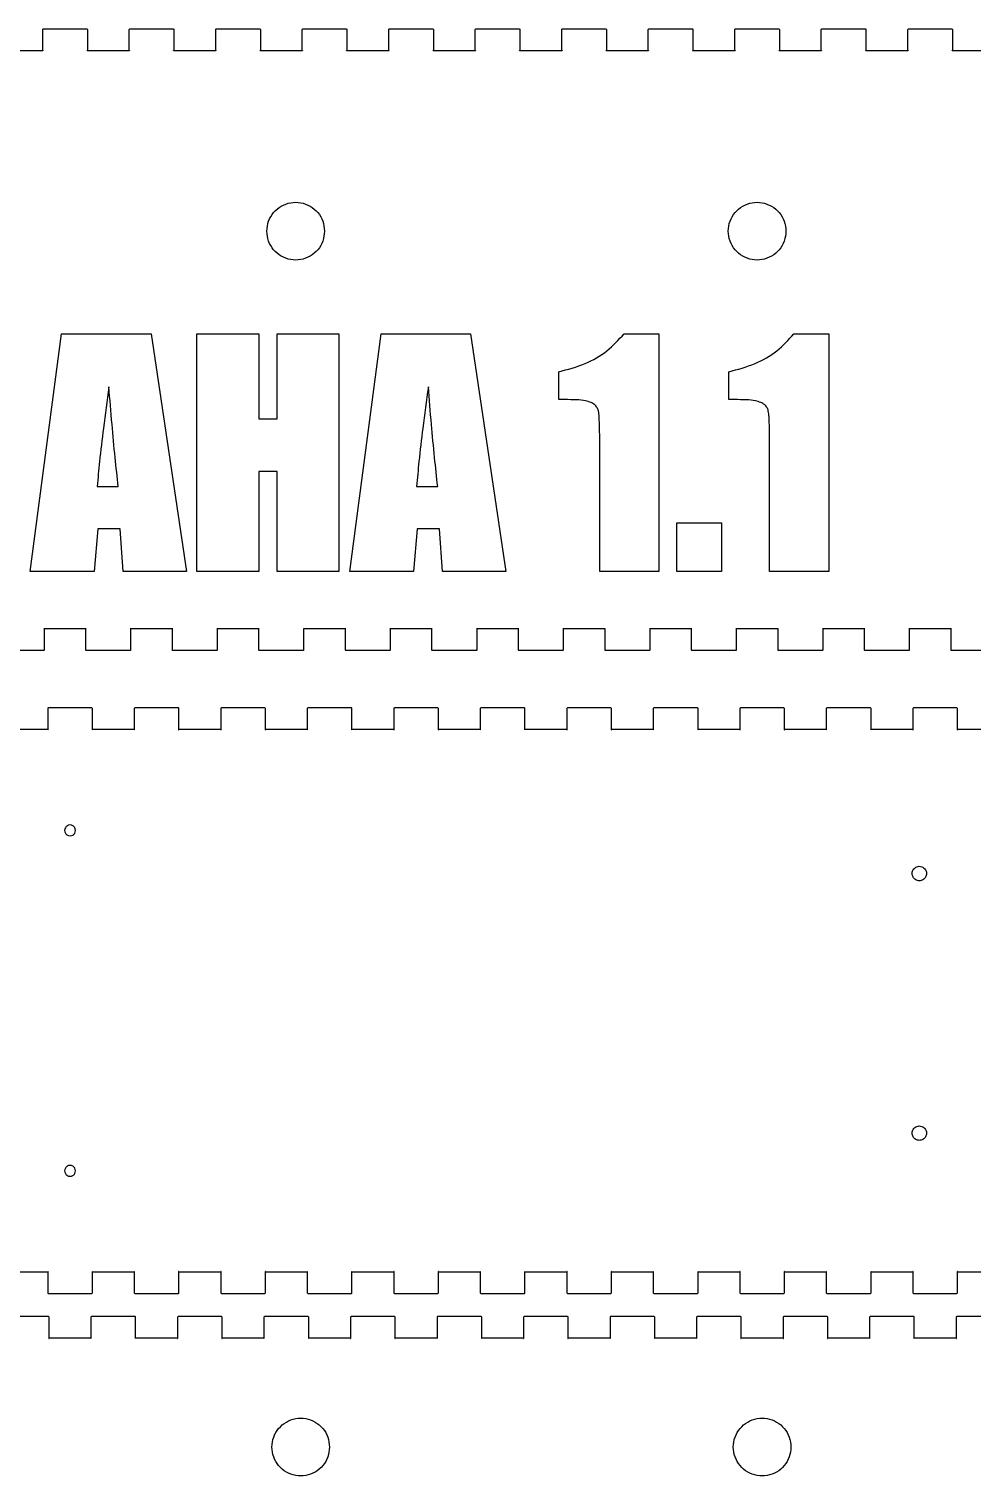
# Model space of a CAD drawing. Extents: x 3198 to 6883, y -1608 to 17.
# Drawn here: x 4653 to 5148, y -767 to -9 of the extents above; entities that cross this region are included whole.
import ezdxf

# ---------------------------------------------------------------- set-up
doc = ezdxf.new("R2010")
doc.units = 0
doc.layers.add('STANDARD', color=7, linetype='CONTINUOUS')

msp = doc.modelspace()

# ---------------------------------------------------------------- linework, layer by layer
at = {"layer": 'STANDARD', "color": 7}
for points in [[(4638.461497, -20.085752), (4660.394095, -20.085752), (4660.420552, -20.085752), (4660.541497, -20.138666), (4660.526378, -20.233154), (4660.447008, -20.248272), (4660.394095, -20.127327), (4660.394095, -20.085752), (4660.394095, -9.128902), (4660.394095, -9.06087), (4660.499922, -8.860555), (4660.700237, -8.754729), (4660.768268, -8.754729), (4683.445434, -8.754729), (4683.498347, -8.754729), (4683.698662, -8.860555), (4683.819607, -9.06087), (4683.819607, -9.128902), (4683.819607, -20.085752), (4683.819607, -20.127327), (4683.766693, -20.248272), (4683.672205, -20.233154), (4683.660867, -20.138666), (4683.778032, -20.085752), (4683.819607, -20.085752), (4705.740867, -20.085752), (4705.778662, -20.085752), (4705.899607, -20.138666), (4705.888268, -20.233154), (4705.79378, -20.248272), (4705.740867, -20.127327), (4705.740867, -20.085752), (4705.740867, -9.128902), (4705.740867, -9.06087), (4705.846693, -8.860555), (4706.047008, -8.754729), (4706.11504, -8.754729), (4728.792205, -8.754729), (4728.860237, -8.754729), (4729.060552, -8.860555), (4729.181497, -9.06087), (4729.181497, -9.128902), (4729.181497, -20.085752), (4729.181497, -20.127327), (4729.113465, -20.248272), (4729.034095, -20.233154), (4729.018977, -20.138666), (4729.124804, -20.085752), (4729.181497, -20.085752), (4751.098977, -20.085752), (4751.125434, -20.085752), (4751.246378, -20.138666), (4751.23504, -20.233154), (4751.15189, -20.248272), (4751.098977, -20.127327), (4751.098977, -20.085752), (4751.098977, -9.128902), (4751.098977, -9.06087), (4751.204804, -8.860555), (4751.405119, -8.754729), (4751.47315, -8.754729), (4774.154095, -8.754729), (4774.207008, -8.754729), (4774.418662, -8.860555), (4774.528268, -9.06087), (4774.528268, -9.128902), (4774.528268, -20.085752), (4774.528268, -20.127327), (4774.471575, -20.248272), (4774.380867, -20.233154), (4774.365749, -20.138666), (4774.486693, -20.085752), (4774.528268, -20.085752), (4796.445749, -20.085752), (4796.487323, -20.085752), (4796.608268, -20.138666), (4796.59315, -20.233154), (4796.498662, -20.248272), (4796.445749, -20.127327), (4796.445749, -20.085752), (4796.445749, -9.128902), (4796.445749, -9.06087), (4796.566693, -8.860555), (4796.75189, -8.754729), (4796.819922, -8.754729), (4819.500867, -8.754729), (4819.565119, -8.754729), (4819.765434, -8.860555), (4819.886378, -9.06087), (4819.886378, -9.128902), (4819.886378, -20.085752), (4819.886378, -20.127327), (4819.818347, -20.248272), (4819.738977, -20.233154), (4819.727638, -20.138666), (4819.844804, -20.085752), (4819.886378, -20.085752), (4841.807638, -20.085752), (4841.845434, -20.085752), (4841.966378, -20.138666), (4841.939922, -20.233154), (4841.860552, -20.248272), (4841.807638, -20.127327), (4841.807638, -20.085752), (4841.807638, -9.128902), (4841.807638, -9.06087), (4841.913465, -8.860555), (4842.11378, -8.754729), (4842.181811, -8.754729), (4864.858977, -8.754729), (4864.91189, -8.754729), (4865.127323, -8.860555), (4865.23315, -9.06087), (4865.23315, -9.128902), (4865.23315, -20.085752), (4865.23315, -20.127327), (4865.180237, -20.248272), (4865.085749, -20.233154), (4865.07441, -20.138666), (4865.191575, -20.085752), (4865.23315, -20.085752), (4887.15441, -20.085752), (4887.192205, -20.085752), (4887.31315, -20.138666), (4887.298032, -20.233154), (4887.207323, -20.248272), (4887.15441, -20.127327), (4887.15441, -20.085752), (4887.15441, -9.128902), (4887.15441, -9.06087), (4887.271575, -8.860555), (4887.460552, -8.754729), (4887.539922, -8.754729), (4910.213308, -8.754729), (4910.27378, -8.754729), (4910.477874, -8.860555), (4910.59126, -9.06087), (4910.59126, -9.128902), (4910.59126, -20.085752), (4910.59126, -20.127327), (4910.534567, -20.248272), (4910.443859, -20.233154), (4910.428741, -20.138666), (4910.549686, -20.085752), (4910.59126, -20.085752), (4932.51252, -20.085752), (4932.550315, -20.085752), (4932.667481, -20.138666), (4932.656142, -20.233154), (4932.565434, -20.248272), (4932.51252, -20.127327), (4932.51252, -20.085752), (4932.51252, -9.128902), (4932.51252, -9.06087), (4932.622126, -8.860555), (4932.822441, -8.754729), (4932.886693, -8.754729), (4955.563859, -8.754729), (4955.628111, -8.754729), (4955.832205, -8.860555), (4955.945591, -9.06087), (4955.945591, -9.128902), (4955.945591, -20.085752), (4955.945591, -20.127327), (4955.888898, -20.248272), (4955.798189, -20.233154), (4955.783071, -20.138666), (4955.904016, -20.085752), (4955.945591, -20.085752), (4977.866851, -20.085752), (4977.904646, -20.085752), (4978.025591, -20.138666), (4978.006693, -20.233154), (4977.919764, -20.248272), (4977.866851, -20.127327), (4977.866851, -20.085752), (4977.866851, -9.128902), (4977.866851, -9.06087), (4977.976457, -8.860555), (4978.180552, -8.754729), (4978.248583, -8.754729), (5000.925749, -8.754729), (5000.986221, -8.754729), (5001.186536, -8.860555), (5001.299922, -9.06087), (5001.299922, -9.128902), (5001.299922, -20.085752), (5001.299922, -20.127327), (5001.243229, -20.248272), (5001.160079, -20.233154), (5001.137402, -20.138666), (5001.258347, -20.085752), (5001.299922, -20.085752), (5023.221182, -20.085752), (5023.258977, -20.085752), (5023.379922, -20.138666), (5023.361024, -20.233154), (5023.274095, -20.248272), (5023.221182, -20.127327), (5023.221182, -20.085752), (5023.221182, -9.128902), (5023.221182, -9.06087), (5023.330788, -8.860555), (5023.531103, -8.754729), (5023.599134, -8.754729), (5046.27252, -8.754729), (5046.336772, -8.754729), (5046.540867, -8.860555), (5046.654252, -9.06087), (5046.654252, -9.128902), (5046.654252, -20.085752), (5046.654252, -20.127327), (5046.59756, -20.248272), (5046.506851, -20.233154), (5046.491733, -20.138666), (5046.612678, -20.085752), (5046.654252, -20.085752), (5068.575512, -20.085752), (5068.613308, -20.085752), (5068.730473, -20.138666), (5068.715355, -20.233154), (5068.628426, -20.248272), (5068.575512, -20.127327), (5068.575512, -20.085752), (5068.575512, -9.128902), (5068.575512, -9.06087), (5068.685119, -8.860555), (5068.881654, -8.754729), (5068.949686, -8.754729), (5091.626851, -8.754729), (5091.691103, -8.754729), (5091.891418, -8.860555), (5092.008583, -9.06087), (5092.008583, -9.128902), (5092.008583, -20.085752), (5092.008583, -20.127327), (5091.95189, -20.248272), (5091.861182, -20.233154), (5091.846063, -20.138666), (5091.967008, -20.085752), (5092.008583, -20.085752), (5113.929843, -20.085752), (5113.967638, -20.085752), (5114.084804, -20.138666), (5114.069686, -20.233154), (5113.982756, -20.248272), (5113.929843, -20.127327), (5113.929843, -20.085752), (5113.929843, -9.128902), (5113.929843, -9.06087), (5114.039449, -8.860555), (5114.243544, -8.754729), (5114.311575, -8.754729), (5136.988741, -8.754729), (5137.049213, -8.754729), (5137.253308, -8.860555), (5137.362914, -9.06087), (5137.362914, -9.128902), (5137.362914, -20.085752), (5137.362914, -20.127327), (5137.306221, -20.248272), (5137.223071, -20.233154), (5137.200394, -20.138666), (5137.321339, -20.085752), (5137.362914, -20.085752), (5159.284174, -20.085752)], [(4983.4941, -168.508915), (4983.4941, -293.048915), (4952.4165, -293.048915), (4952.4165, -226.278815)], [(4965.1861, -168.508915), (4983.4941, -168.508915)], [(5072.572, -168.508915), (5072.572, -293.048915), (5041.4948, -293.048915), (5041.4948, -226.278815)], [(5054.2641, -168.508915), (5072.572, -168.508915)], [(4934.0319, -202.970915), (4930.9548, -202.970915), (4930.9548, -188.432215)], [(5023.1098, -202.970915), (5020.033, -202.970915), (5020.033, -188.432215)], [(4688.952, -248.586815), (4700.0291, -248.586815)], [(4856.4156, -248.586815), (4867.4927, -248.586815)], [(5159.662126, -334.553784), (5136.988741, -334.553784), (5136.920709, -334.553784), (5136.716615, -334.432839), (5136.607008, -334.232524), (5136.607008, -334.168272), (5136.607008, -323.207642), (5136.607008, -323.166067), (5136.659922, -323.048902), (5136.746851, -323.060241), (5136.765749, -323.154729), (5136.644804, -323.207642), (5136.607008, -323.207642), (5114.685749, -323.207642), (5114.644174, -323.207642), (5114.523229, -323.154729), (5114.545906, -323.060241), (5114.629056, -323.048902), (5114.685749, -323.166067), (5114.685749, -323.207642), (5114.685749, -334.168272), (5114.685749, -334.232524), (5114.572363, -334.432839), (5114.372048, -334.553784), (5114.311575, -334.553784), (5091.626851, -334.553784), (5091.558819, -334.553784), (5091.362284, -334.432839), (5091.252678, -334.232524), (5091.252678, -334.168272), (5091.252678, -323.207642), (5091.252678, -323.166067), (5091.305591, -323.048902), (5091.39252, -323.060241), (5091.407638, -323.154729), (5091.290473, -323.207642), (5091.252678, -323.207642), (5069.331418, -323.207642), (5069.289843, -323.207642), (5069.168898, -323.154729), (5069.184016, -323.060241), (5069.274725, -323.048902), (5069.331418, -323.166067), (5069.331418, -323.207642), (5069.331418, -334.168272), (5069.331418, -334.232524), (5069.214252, -334.432839), (5069.013937, -334.553784), (5068.949686, -334.553784), (5046.27252, -334.553784), (5046.208268, -334.553784), (5046.007953, -334.432839), (5045.898347, -334.232524), (5045.898347, -334.168272), (5045.898347, -323.207642), (5045.898347, -323.166067), (5045.95126, -323.048902), (5046.038189, -323.060241), (5046.053308, -323.154729), (5045.936142, -323.207642), (5045.898347, -323.207642), (5023.977087, -323.207642), (5023.935512, -323.207642), (5023.814567, -323.154729), (5023.829686, -323.060241), (5023.920394, -323.048902), (5023.977087, -323.166067), (5023.977087, -323.207642), (5023.977087, -334.168272), (5023.977087, -334.232524), (5023.863701, -334.432839), (5023.659607, -334.553784), (5023.599134, -334.553784), (5000.925749, -334.553784), (5000.857717, -334.553784), (5000.653623, -334.432839), (5000.544016, -334.232524), (5000.544016, -334.168272), (5000.544016, -323.207642), (5000.544016, -323.166067), (5000.59693, -323.048902), (5000.683859, -323.060241), (5000.702756, -323.154729), (5000.581811, -323.207642), (5000.544016, -323.207642), (4978.622756, -323.207642), (4978.581182, -323.207642), (4978.460237, -323.154729), (4978.482914, -323.060241), (4978.566063, -323.048902), (4978.622756, -323.166067), (4978.622756, -323.207642), (4978.622756, -334.168272), (4978.622756, -334.232524), (4978.509371, -334.432839), (4978.309056, -334.553784), (4978.248583, -334.553784), (4955.563859, -334.553784), (4955.495827, -334.553784), (4955.299292, -334.432839), (4955.189686, -334.232524), (4955.189686, -334.168272), (4955.189686, -323.207642), (4955.189686, -323.166067), (4955.242599, -323.048902), (4955.329528, -323.060241), (4955.348426, -323.154729), (4955.227481, -323.207642), (4955.189686, -323.207642), (4933.268426, -323.207642), (4933.226851, -323.207642), (4933.105906, -323.154729), (4933.121024, -323.060241), (4933.211733, -323.048902), (4933.268426, -323.166067), (4933.268426, -323.207642), (4933.268426, -334.168272), (4933.268426, -334.232524), (4933.15504, -334.432839), (4932.950945, -334.553784), (4932.886693, -334.553784), (4910.213308, -334.553784), (4910.145276, -334.553784), (4909.944961, -334.432839), (4909.835355, -334.232524), (4909.835355, -334.168272), (4909.835355, -323.207642), (4909.835355, -323.166067), (4909.888268, -323.048902), (4909.978977, -323.060241), (4909.994095, -323.154729), (4909.87315, -323.207642), (4909.835355, -323.207642), (4887.914095, -323.207642), (4887.87252, -323.207642), (4887.751575, -323.154729), (4887.766693, -323.060241), (4887.861182, -323.048902), (4887.914095, -323.166067), (4887.914095, -323.207642), (4887.914095, -334.168272), (4887.914095, -334.232524), (4887.79315, -334.432839), (4887.592835, -334.553784), (4887.539922, -334.553784), (4864.858977, -334.553784), (4864.794725, -334.553784), (4864.59441, -334.432839), (4864.484804, -334.232524), (4864.484804, -334.168272), (4864.484804, -323.207642), (4864.484804, -323.166067), (4864.541497, -323.048902), (4864.620867, -323.060241), (4864.632205, -323.154729), (4864.51504, -323.207642), (4864.484804, -323.207642), (4842.567323, -323.207642), (4842.51441, -323.207642), (4842.393465, -323.154729), (4842.419922, -323.060241), (4842.499292, -323.048902), (4842.567323, -323.166067), (4842.567323, -323.207642), (4842.567323, -334.168272), (4842.567323, -334.232524), (4842.446378, -334.432839), (4842.246063, -334.553784), (4842.181811, -334.553784), (4819.500867, -334.553784), (4819.432835, -334.553784), (4819.23252, -334.432839), (4819.126693, -334.232524), (4819.126693, -334.168272), (4819.126693, -323.207642), (4819.126693, -323.166067), (4819.179607, -323.048902), (4819.274095, -323.060241), (4819.285434, -323.154729), (4819.168268, -323.207642), (4819.126693, -323.207642), (4797.205434, -323.207642), (4797.167638, -323.207642), (4797.046693, -323.154729), (4797.058032, -323.060241), (4797.15252, -323.048902), (4797.205434, -323.166067), (4797.205434, -323.207642), (4797.205434, -334.168272), (4797.205434, -334.232524), (4797.088268, -334.432839), (4796.887953, -334.553784), (4796.819922, -334.553784), (4774.154095, -334.553784), (4774.086063, -334.553784), (4773.885749, -334.432839), (4773.779922, -334.232524), (4773.779922, -334.168272), (4773.779922, -323.207642), (4773.779922, -323.166067), (4773.821497, -323.048902), (4773.912205, -323.060241), (4773.927323, -323.154729), (4773.806378, -323.207642), (4773.779922, -323.207642), (4751.847323, -323.207642), (4751.805749, -323.207642), (4751.684804, -323.154729), (4751.699922, -323.060241), (4751.79441, -323.048902), (4751.847323, -323.166067), (4751.847323, -323.207642), (4751.847323, -334.168272), (4751.847323, -334.232524), (4751.741497, -334.432839), (4751.541182, -334.553784), (4751.47315, -334.553784), (4728.792205, -334.553784), (4728.727953, -334.553784), (4728.527638, -334.432839), (4728.418032, -334.232524), (4728.418032, -334.168272), (4728.418032, -323.207642), (4728.418032, -323.166067), (4728.474725, -323.048902), (4728.565434, -323.060241), (4728.580552, -323.154729), (4728.459607, -323.207642), (4728.418032, -323.207642), (4706.500552, -323.207642), (4706.458977, -323.207642), (4706.341811, -323.154729), (4706.35315, -323.060241), (4706.447638, -323.048902), (4706.500552, -323.166067), (4706.500552, -323.207642), (4706.500552, -334.168272), (4706.500552, -334.232524), (4706.379607, -334.432839), (4706.179292, -334.553784), (4706.11504, -334.553784), (4683.445434, -334.553784), (4683.366063, -334.553784), (4683.180867, -334.432839), (4683.059922, -334.232524), (4683.059922, -334.168272), (4683.059922, -323.207642), (4683.059922, -323.166067), (4683.112835, -323.048902), (4683.207323, -323.060241), (4683.218662, -323.154729), (4683.101497, -323.207642), (4683.059922, -323.207642), (4661.138662, -323.207642), (4661.100867, -323.207642), (4660.979922, -323.154729), (4660.99504, -323.060241), (4661.085749, -323.048902), (4661.138662, -323.166067), (4661.138662, -323.207642), (4661.138662, -334.168272), (4661.138662, -334.232524), (4661.032835, -334.432839), (4660.821182, -334.553784), (4660.768268, -334.553784), (4638.087323, -334.553784)], [(5161.958997, -375.860241), (5139.999942, -375.860241), (5139.85254, -375.909374), (5139.867659, -376.000083), (5139.947029, -376.015201), (5139.999942, -375.894256), (5139.999942, -364.899611), (5139.999942, -364.831579), (5139.894115, -364.631264), (5139.6938, -364.521658), (5139.625769, -364.521658), (5116.948603, -364.521658), (5116.880572, -364.521658), (5116.680257, -364.631264), (5116.57443, -364.831579), (5116.57443, -364.899611), (5116.57443, -375.860241), (5116.627344, -376.015201), (5116.721832, -376.000083), (5116.73317, -375.909374), (5116.612226, -375.860241), (5094.65317, -375.860241), (5094.49443, -375.909374), (5094.505769, -376.000083), (5094.600257, -376.015201), (5094.65317, -375.894256), (5094.65317, -364.899611), (5094.65317, -364.831579), (5094.547344, -364.631264), (5094.331911, -364.521658), (5094.267659, -364.521658), (5071.601832, -364.521658), (5071.5338, -364.521658), (5071.333485, -364.631264), (5071.21254, -364.831579), (5071.21254, -364.899611), (5071.21254, -375.860241), (5071.265454, -376.015201), (5071.359942, -376.000083), (5071.37506, -375.909374), (5071.254115, -375.860241), (5071.21254, -375.860241), (5049.29506, -375.860241), (5049.147659, -375.909374), (5049.158997, -376.000083), (5049.242147, -376.015201), (5049.29506, -375.894256), (5049.29506, -364.899611), (5049.29506, -364.831579), (5049.185454, -364.631264), (5048.985139, -364.521658), (5048.920887, -364.521658), (5026.239942, -364.521658), (5026.171911, -364.521658), (5025.975375, -364.631264), (5025.85443, -364.831579), (5025.85443, -364.899611), (5025.85443, -375.860241), (5025.918682, -376.015201), (5026.001832, -376.000083), (5026.028289, -375.909374), (5025.907344, -375.860241), (5025.85443, -375.860241), (5003.948289, -375.860241), (5003.906714, -375.860241), (5003.785769, -375.909374), (5003.800887, -376.000083), (5003.895375, -376.015201), (5003.948289, -375.894256), (5003.948289, -364.899611), (5003.948289, -364.831579), (5003.827344, -364.631264), (5003.627029, -364.521658), (5003.558997, -364.521658), (4980.881832, -364.521658), (4980.825139, -364.521658), (4980.613485, -364.631264), (4980.507659, -364.831579), (4980.507659, -364.899611), (4980.507659, -375.860241), (4980.560572, -376.015201), (4980.65506, -376.000083), (4980.666399, -375.909374), (4980.545454, -375.860241), (4958.586399, -375.860241), (4958.427659, -375.909374), (4958.454115, -376.000083), (4958.533485, -376.015201), (4958.586399, -375.894256), (4958.586399, -364.899611), (4958.586399, -364.831579), (4958.480572, -364.631264), (4958.280257, -364.521658), (4958.212226, -364.521658), (4935.53506, -364.521658), (4935.467029, -364.521658), (4935.266714, -364.631264), (4935.145769, -364.831579), (4935.145769, -364.899611), (4935.145769, -375.860241), (4935.2138, -376.015201), (4935.29317, -376.000083), (4935.308289, -375.909374), (4935.187344, -375.860241), (4935.145769, -375.860241), (4913.239627, -375.860241), (4913.201832, -375.860241), (4913.080887, -375.909374), (4913.092226, -376.000083), (4913.186714, -376.015201), (4913.239627, -375.894256), (4913.239627, -364.899611), (4913.239627, -364.831579), (4913.118682, -364.631264), (4912.922147, -364.521658), (4912.854115, -364.521658), (4890.17317, -364.521658), (4890.120257, -364.521658), (4889.908603, -364.631264), (4889.798997, -364.831579), (4889.798997, -364.899611), (4889.798997, -375.860241), (4889.851911, -376.015201), (4889.946399, -376.000083), (4889.961517, -375.909374), (4889.840572, -375.860241), (4889.798997, -375.860241), (4867.881517, -375.860241), (4867.839942, -375.860241), (4867.718997, -375.909374), (4867.734115, -376.000083), (4867.828603, -376.015201), (4867.881517, -375.894256), (4867.881517, -364.899611), (4867.881517, -364.831579), (4867.760572, -364.631264), (4867.575375, -364.521658), (4867.492226, -364.521658), (4844.826399, -364.521658), (4844.762147, -364.521658), (4844.561832, -364.631264), (4844.440887, -364.831579), (4844.440887, -364.899611), (4844.440887, -375.860241), (4844.4938, -376.015201), (4844.588289, -376.000083), (4844.599627, -375.909374), (4844.478682, -375.860241), (4822.519627, -375.860241), (4822.360887, -375.909374), (4822.387344, -376.000083), (4822.466714, -376.015201), (4822.519627, -375.894256), (4822.519627, -364.899611), (4822.519627, -364.831579), (4822.4138, -364.631264), (4822.213485, -364.521658), (4822.145454, -364.521658), (4799.468289, -364.521658), (4799.400257, -364.521658), (4799.199942, -364.631264), (4799.094115, -364.831579), (4799.094115, -364.899611), (4799.094115, -375.860241), (4799.147029, -376.015201), (4799.241517, -376.000083), (4799.252855, -375.909374), (4799.131911, -375.860241), (4777.172855, -375.860241), (4777.014115, -375.909374), (4777.025454, -376.000083), (4777.119942, -376.015201), (4777.172855, -375.894256), (4777.172855, -364.899611), (4777.172855, -364.831579), (4777.067029, -364.631264), (4776.855375, -364.521658), (4776.787344, -364.521658), (4754.121517, -364.521658), (4754.053485, -364.521658), (4753.85317, -364.631264), (4753.732226, -364.831579), (4753.732226, -364.899611), (4753.732226, -375.860241), (4753.788918, -376.015201), (4753.879627, -376.000083), (4753.894745, -375.909374), (4753.7738, -375.860241), (4753.732226, -375.860241), (4731.814745, -375.860241), (4731.77317, -375.860241), (4731.652226, -375.909374), (4731.667344, -376.000083), (4731.761832, -376.015201), (4731.814745, -375.894256), (4731.814745, -364.899611), (4731.814745, -364.831579), (4731.705139, -364.631264), (4731.508603, -364.521658), (4731.440572, -364.521658), (4708.759627, -364.521658), (4708.695375, -364.521658), (4708.49506, -364.631264), (4708.385454, -364.831579), (4708.385454, -364.899611), (4708.385454, -375.860241), (4708.442147, -376.015201), (4708.521517, -376.000083), (4708.547974, -375.909374), (4708.427029, -375.860241), (4708.385454, -375.860241), (4686.452855, -375.860241), (4686.305454, -375.909374), (4686.320572, -376.000083), (4686.399942, -376.015201), (4686.452855, -375.894256), (4686.452855, -364.899611), (4686.452855, -364.831579), (4686.347029, -364.631264), (4686.146714, -364.521658), (4686.078682, -364.521658), (4663.401517, -364.521658), (4663.348603, -364.521658), (4663.148289, -364.631264), (4663.027344, -364.831579), (4663.027344, -364.899611), (4663.027344, -375.860241), (4663.080257, -376.015201), (4663.174745, -376.000083), (4663.186084, -375.909374), (4663.068918, -375.860241), (4663.027344, -375.860241), (4641.106084, -375.860241)], [(4641.068289, -660.080713), (4663.027344, -660.080713), (4663.068918, -660.080713), (4663.186084, -660.02402), (4663.174745, -659.937091), (4663.080257, -659.921973), (4663.027344, -660.042918), (4663.027344, -671.041343), (4663.027344, -671.105595), (4663.148289, -671.30591), (4663.348603, -671.423075), (4663.401517, -671.423075), (4686.078682, -671.423075), (4686.146714, -671.423075), (4686.347029, -671.30591), (4686.452855, -671.105595), (4686.452855, -671.041343), (4686.452855, -660.080713), (4686.399942, -659.921973), (4686.320572, -659.937091), (4686.305454, -660.02402), (4686.426399, -660.080713), (4708.385454, -660.080713), (4708.427029, -660.080713), (4708.547974, -660.02402), (4708.521517, -659.937091), (4708.442147, -659.921973), (4708.385454, -660.042918), (4708.385454, -671.041343), (4708.385454, -671.105595), (4708.49506, -671.30591), (4708.695375, -671.423075), (4708.759627, -671.423075), (4731.440572, -671.423075), (4731.508603, -671.423075), (4731.705139, -671.30591), (4731.814745, -671.105595), (4731.814745, -671.041343), (4731.814745, -660.080713), (4731.761832, -659.921973), (4731.667344, -659.937091), (4731.652226, -660.02402), (4731.77317, -660.080713), (4731.814745, -660.080713), (4753.732226, -660.080713), (4753.7738, -660.080713), (4753.894745, -660.02402), (4753.879627, -659.937091), (4753.788918, -659.921973), (4753.732226, -660.042918), (4753.732226, -671.041343), (4753.732226, -671.105595), (4753.85317, -671.30591), (4754.053485, -671.423075), (4754.121517, -671.423075), (4776.787344, -671.423075), (4776.855375, -671.423075), (4777.067029, -671.30591), (4777.172855, -671.105595), (4777.172855, -671.041343), (4777.172855, -660.080713), (4777.119942, -659.921973), (4777.025454, -659.937091), (4777.014115, -660.02402), (4777.13506, -660.080713), (4799.094115, -660.080713), (4799.252855, -660.02402), (4799.241517, -659.937091), (4799.147029, -659.921973), (4799.094115, -660.042918), (4799.094115, -671.041343), (4799.094115, -671.105595), (4799.199942, -671.30591), (4799.400257, -671.423075), (4799.468289, -671.423075), (4822.145454, -671.423075), (4822.213485, -671.423075), (4822.4138, -671.30591), (4822.519627, -671.105595), (4822.519627, -671.041343), (4822.519627, -660.080713), (4822.466714, -659.921973), (4822.387344, -659.937091), (4822.360887, -660.02402), (4822.481832, -660.080713), (4844.440887, -660.080713), (4844.599627, -660.02402), (4844.588289, -659.937091), (4844.4938, -659.921973), (4844.440887, -660.042918), (4844.440887, -671.041343), (4844.440887, -671.105595), (4844.561832, -671.30591), (4844.762147, -671.423075), (4844.826399, -671.423075), (4867.492226, -671.423075), (4867.575375, -671.423075), (4867.760572, -671.30591), (4867.881517, -671.105595), (4867.881517, -671.041343), (4867.881517, -660.080713), (4867.828603, -659.921973), (4867.734115, -659.937091), (4867.718997, -660.02402), (4867.839942, -660.080713), (4867.881517, -660.080713), (4889.798997, -660.080713), (4889.840572, -660.080713), (4889.961517, -660.02402), (4889.946399, -659.937091), (4889.851911, -659.921973), (4889.798997, -660.042918), (4889.798997, -671.041343), (4889.798997, -671.105595), (4889.908603, -671.30591), (4890.120257, -671.423075), (4890.17317, -671.423075), (4912.854115, -671.423075), (4912.922147, -671.423075), (4913.118682, -671.30591), (4913.239627, -671.105595), (4913.239627, -671.041343), (4913.239627, -660.080713), (4913.186714, -659.921973), (4913.092226, -659.937091), (4913.080887, -660.02402), (4913.201832, -660.080713), (4913.239627, -660.080713), (4935.145769, -660.080713), (4935.187344, -660.080713), (4935.308289, -660.02402), (4935.29317, -659.937091), (4935.2138, -659.921973), (4935.145769, -660.042918), (4935.145769, -671.041343), (4935.145769, -671.105595), (4935.266714, -671.30591), (4935.467029, -671.423075), (4935.53506, -671.423075), (4958.212226, -671.423075), (4958.280257, -671.423075), (4958.480572, -671.30591), (4958.586399, -671.105595), (4958.586399, -671.041343), (4958.586399, -660.080713), (4958.533485, -659.921973), (4958.454115, -659.937091), (4958.427659, -660.02402), (4958.548603, -660.080713), (4980.507659, -660.080713), (4980.666399, -660.02402), (4980.65506, -659.937091), (4980.560572, -659.921973), (4980.507659, -660.042918), (4980.507659, -671.041343), (4980.507659, -671.105595), (4980.613485, -671.30591), (4980.825139, -671.423075), (4980.881832, -671.423075), (5003.558997, -671.423075), (5003.627029, -671.423075), (5003.827344, -671.30591), (5003.948289, -671.105595), (5003.948289, -671.041343), (5003.948289, -660.080713), (5003.895375, -659.921973), (5003.800887, -659.937091), (5003.785769, -660.02402), (5003.906714, -660.080713), (5003.948289, -660.080713), (5025.85443, -660.080713), (5025.907344, -660.080713), (5026.028289, -660.02402), (5026.001832, -659.937091), (5025.918682, -659.921973), (5025.85443, -660.042918), (5025.85443, -671.041343), (5025.85443, -671.105595), (5025.975375, -671.30591), (5026.171911, -671.423075), (5026.239942, -671.423075), (5048.920887, -671.423075), (5048.985139, -671.423075), (5049.185454, -671.30591), (5049.29506, -671.105595), (5049.29506, -671.041343), (5049.29506, -660.080713), (5049.242147, -659.921973), (5049.158997, -659.937091), (5049.147659, -660.02402), (5049.268603, -660.080713), (5071.21254, -660.080713), (5071.254115, -660.080713), (5071.37506, -660.02402), (5071.359942, -659.937091), (5071.265454, -659.921973), (5071.21254, -660.042918), (5071.21254, -671.041343), (5071.21254, -671.105595), (5071.333485, -671.30591), (5071.5338, -671.423075), (5071.601832, -671.423075), (5094.267659, -671.423075), (5094.331911, -671.423075), (5094.547344, -671.30591), (5094.65317, -671.105595), (5094.65317, -671.041343), (5094.65317, -660.080713), (5094.600257, -659.921973), (5094.505769, -659.937091), (5094.49443, -660.02402), (5094.615375, -660.080713), (5116.57443, -660.080713), (5116.73317, -660.02402), (5116.721832, -659.937091), (5116.627344, -659.921973), (5116.57443, -660.042918), (5116.57443, -671.041343), (5116.57443, -671.105595), (5116.680257, -671.30591), (5116.880572, -671.423075), (5116.948603, -671.423075), (5139.625769, -671.423075), (5139.6938, -671.423075), (5139.894115, -671.30591), (5139.999942, -671.105595), (5139.999942, -671.041343), (5139.999942, -660.080713), (5139.947029, -659.921973), (5139.867659, -659.937091), (5139.85254, -660.02402), (5139.973485, -660.080713), (5161.921202, -660.080713)], [(5162.306714, -683.517563), (5139.625769, -683.517563), (5139.561517, -683.517563), (5139.361202, -683.62717), (5139.255375, -683.823705), (5139.255375, -683.891737), (5139.255375, -694.852366), (5139.255375, -694.890162), (5139.308289, -695.011107), (5139.387659, -694.995989), (5139.414115, -694.90528), (5139.29317, -694.852366), (5117.334115, -694.852366), (5117.29254, -694.852366), (5117.175375, -694.90528), (5117.186714, -694.995989), (5117.281202, -695.011107), (5117.334115, -694.890162), (5117.334115, -694.852366), (5117.334115, -683.891737), (5117.334115, -683.823705), (5117.21317, -683.62717), (5117.012855, -683.517563), (5116.948603, -683.517563), (5094.267659, -683.517563), (5094.214745, -683.517563), (5093.999312, -683.62717), (5093.893485, -683.823705), (5093.893485, -683.891737), (5093.893485, -694.852366), (5093.893485, -694.890162), (5093.946399, -695.011107), (5094.040887, -694.995989), (5094.052226, -694.90528), (5093.93506, -694.852366), (5093.893485, -694.852366), (5071.972226, -694.852366), (5071.813485, -694.90528), (5071.828603, -694.995989), (5071.919312, -695.011107), (5071.972226, -694.890162), (5071.972226, -694.852366), (5071.972226, -683.891737), (5071.972226, -683.823705), (5071.866399, -683.62717), (5071.666084, -683.517563), (5071.601832, -683.517563), (5048.920887, -683.517563), (5048.852855, -683.517563), (5048.65254, -683.62717), (5048.535375, -683.823705), (5048.535375, -683.891737), (5048.535375, -694.852366), (5048.535375, -694.890162), (5048.599627, -695.011107), (5048.678997, -694.995989), (5048.694115, -694.90528), (5048.57317, -694.852366), (5026.614115, -694.852366), (5026.466714, -694.90528), (5026.481832, -694.995989), (5026.57254, -695.011107), (5026.614115, -694.890162), (5026.614115, -694.852366), (5026.614115, -683.891737), (5026.614115, -683.823705), (5026.508289, -683.62717), (5026.307974, -683.517563), (5026.239942, -683.517563), (5003.558997, -683.517563), (5003.494745, -683.517563), (5003.29443, -683.62717), (5003.188603, -683.823705), (5003.188603, -683.891737), (5003.188603, -694.852366), (5003.188603, -694.890162), (5003.241517, -695.011107), (5003.332226, -694.995989), (5003.347344, -694.90528), (5003.226399, -694.852366), (4981.267344, -694.852366), (4981.225769, -694.852366), (4981.108603, -694.90528), (4981.119942, -694.995989), (4981.21443, -695.011107), (4981.267344, -694.890162), (4981.267344, -694.852366), (4981.267344, -683.891737), (4981.267344, -683.823705), (4981.146399, -683.62717), (4980.946084, -683.517563), (4980.881832, -683.517563), (4958.212226, -683.517563), (4958.147974, -683.517563), (4957.947659, -683.62717), (4957.826714, -683.823705), (4957.826714, -683.891737), (4957.826714, -694.852366), (4957.826714, -694.890162), (4957.894745, -695.011107), (4957.974115, -694.995989), (4958.000572, -694.90528), (4957.879627, -694.852366), (4957.826714, -694.852366), (4935.905454, -694.852366), (4935.761832, -694.90528), (4935.77317, -694.995989), (4935.85254, -695.011107), (4935.905454, -694.890162), (4935.905454, -694.852366), (4935.905454, -683.891737), (4935.905454, -683.823705), (4935.799627, -683.62717), (4935.599312, -683.517563), (4935.53506, -683.517563), (4912.854115, -683.517563), (4912.786084, -683.517563), (4912.585769, -683.62717), (4912.479942, -683.823705), (4912.479942, -683.891737), (4912.479942, -694.852366), (4912.479942, -694.890162), (4912.532855, -695.011107), (4912.612226, -694.995989), (4912.638682, -694.90528), (4912.521517, -694.852366), (4912.479942, -694.852366), (4890.558682, -694.852366), (4890.399942, -694.90528), (4890.41506, -694.995989), (4890.505769, -695.011107), (4890.558682, -694.890162), (4890.558682, -694.852366), (4890.558682, -683.891737), (4890.558682, -683.823705), (4890.452855, -683.62717), (4890.241202, -683.517563), (4890.17317, -683.517563), (4867.492226, -683.517563), (4867.439312, -683.517563), (4867.238997, -683.62717), (4867.121832, -683.823705), (4867.121832, -683.891737), (4867.121832, -694.852366), (4867.121832, -694.890162), (4867.174745, -695.011107), (4867.265454, -694.995989), (4867.280572, -694.90528), (4867.159627, -694.852366), (4845.200572, -694.852366), (4845.158997, -694.852366), (4845.041832, -694.90528), (4845.05317, -694.995989), (4845.147659, -695.011107), (4845.200572, -694.890162), (4845.200572, -694.852366), (4845.200572, -683.891737), (4845.200572, -683.823705), (4845.094745, -683.62717), (4844.89443, -683.517563), (4844.826399, -683.517563), (4822.145454, -683.517563), (4822.081202, -683.517563), (4821.880887, -683.62717), (4821.759942, -683.823705), (4821.759942, -683.891737), (4821.759942, -694.852366), (4821.759942, -694.890162), (4821.827974, -695.011107), (4821.907344, -694.995989), (4821.9338, -694.90528), (4821.812855, -694.852366), (4821.759942, -694.852366), (4799.838682, -694.852366), (4799.69506, -694.90528), (4799.706399, -694.995989), (4799.785769, -695.011107), (4799.838682, -694.890162), (4799.838682, -694.852366), (4799.838682, -683.891737), (4799.838682, -683.823705), (4799.732855, -683.62717), (4799.53254, -683.517563), (4799.468289, -683.517563), (4776.787344, -683.517563), (4776.73443, -683.517563), (4776.518997, -683.62717), (4776.41317, -683.823705), (4776.41317, -683.891737), (4776.41317, -694.852366), (4776.41317, -694.890162), (4776.466084, -695.011107), (4776.560572, -694.995989), (4776.571911, -694.90528), (4776.454745, -694.852366), (4776.41317, -694.852366), (4754.491911, -694.852366), (4754.33317, -694.90528), (4754.348289, -694.995989), (4754.438997, -695.011107), (4754.491911, -694.890162), (4754.491911, -694.852366), (4754.491911, -683.891737), (4754.491911, -683.823705), (4754.386084, -683.62717), (4754.185769, -683.517563), (4754.121517, -683.517563), (4731.440572, -683.517563), (4731.37254, -683.517563), (4731.172226, -683.62717), (4731.05506, -683.823705), (4731.05506, -683.891737), (4731.05506, -694.852366), (4731.05506, -694.890162), (4731.119312, -695.011107), (4731.198682, -694.995989), (4731.2138, -694.90528), (4731.092855, -694.852366), (4709.1338, -694.852366), (4709.092226, -694.852366), (4708.97506, -694.90528), (4709.001517, -694.995989), (4709.080887, -695.011107), (4709.1338, -694.890162), (4709.1338, -694.852366), (4709.1338, -683.891737), (4709.1338, -683.823705), (4709.027974, -683.62717), (4708.827659, -683.517563), (4708.759627, -683.517563), (4686.078682, -683.517563), (4686.025769, -683.517563), (4685.814115, -683.62717), (4685.708289, -683.823705), (4685.708289, -683.891737), (4685.708289, -694.852366), (4685.708289, -694.890162), (4685.761202, -695.011107), (4685.851911, -694.995989), (4685.867029, -694.90528), (4685.746084, -694.852366), (4663.787029, -694.852366), (4663.745454, -694.852366), (4663.628289, -694.90528), (4663.639627, -694.995989), (4663.734115, -695.011107), (4663.787029, -694.890162), (4663.787029, -694.852366), (4663.787029, -683.891737), (4663.787029, -683.823705), (4663.666084, -683.62717), (4663.480887, -683.517563), (4663.401517, -683.517563), (4640.731911, -683.517563)]]:
    msp.add_lwpolyline(points, dxfattribs=at)
for points in [[(4808.16852, -114.728902)], [(5050.058284, -114.728902)], [(4717.1831, -168.508915), (4735.7217, -293.048915), (4702.5676, -293.048915), (4700.9521, -270.664015), (4689.3365, -270.664015), (4687.4136, -293.048915), (4653.8746, -293.048915), (4670.3363, -168.508915)], [(4815.7226, -168.508915), (4815.7226, -293.048915), (4783.3377, -293.048915), (4783.3377, -240.740615), (4773.6454, -240.740615), (4773.6454, -293.048915), (4741.2602, -293.048915), (4741.2602, -168.508915), (4773.6454, -168.508915), (4773.6454, -213.048015), (4783.3377, -213.048015), (4783.3377, -168.508915)], [(4884.6468, -168.508915), (4903.1853, -293.048915), (4870.031, -293.048915), (4868.4158, -270.664015), (4856.8002, -270.664015), (4854.877, -293.048915), (4821.3383, -293.048915), (4837.7999, -168.508915)], [(5016.2636, -267.664015), (5016.2636, -293.048915), (4992.8018, -293.048915), (4992.8018, -267.664015)], [(4677.581926, -428.756865)], [(5123.747974, -451.358193)], [(5123.747974, -587.421185)], [(4677.581926, -607.187868)], [(4810.804415, -751.923233)], [(5052.694178, -751.923233)]]:
    msp.add_lwpolyline(points, close=True, dxfattribs=at)
for points, knots in [([(4808.16852, -114.728902), (4807.987889, -112.961374), (4807.629213, -109.451613), (4804.846473, -104.81341), (4800.77207, -101.365028), (4795.72669, -99.536121), (4790.372972, -99.536121), (4785.334658, -101.365028), (4781.232041, -104.81341), (4778.554133, -109.451613), (4777.619142, -114.728902), (4778.554133, -120.006191), (4781.232041, -124.644394), (4785.334658, -128.092776), (4790.372972, -129.921683), (4795.72669, -129.921683), (4800.77207, -128.092776), (4804.846473, -124.644394), (4807.629213, -120.006191), (4807.987889, -116.49643), (4808.16852, -114.728902)], [0, 0, 0, 0, 5.275678, 10.475853, 15.75153, 21.027208, 26.227383, 31.503061, 36.778739, 41.978913, 47.254591, 52.530269, 57.730444, 63.006122, 68.2818, 73.481974, 78.757652, 84.03333, 89.233505, 94.509183, 94.509183, 94.509183, 94.509183]), ([(5050.058284, -114.728902), (5049.877653, -112.961374), (5049.518977, -109.451613), (5046.736237, -104.81341), (5042.661834, -101.365028), (5037.616453, -99.536121), (5032.262736, -99.536121), (5027.224422, -101.365028), (5023.121804, -104.81341), (5020.443897, -109.451613), (5019.508906, -114.728902), (5020.443897, -120.006191), (5023.121804, -124.644394), (5027.224422, -128.092776), (5032.262736, -129.921683), (5037.616454, -129.921683), (5042.661834, -128.092776), (5046.736237, -124.644394), (5049.518977, -120.006191), (5049.877653, -116.49643), (5050.058284, -114.728902)], [0, 0, 0, 0, 5.275678, 10.475853, 15.751531, 21.027208, 26.227383, 31.503061, 36.778739, 41.978914, 47.254591, 52.530269, 57.730444, 63.006122, 68.2818, 73.481974, 78.757652, 84.03333, 89.233505, 94.509183, 94.509183, 94.509183, 94.509183]), ([(4930.9548, -188.432215), (4935.629017, -187.178923), (4944.560782, -184.78406), (4956.503169, -178.06006), (4962.331936, -171.64847), (4965.1861, -168.508915)], [0, 0, 0, 0, 14.494413, 27.696769, 40.364574, 40.364574, 40.364574, 40.364574]), ([(5020.033, -188.432215), (5024.707195, -187.178923), (5033.638919, -184.784061), (5045.58124, -178.060057), (5051.409959, -171.648469), (5054.2641, -168.508915)], [0, 0, 0, 0, 14.494349, 27.696647, 40.364405, 40.364405, 40.364405, 40.364405]), ([(4695.1058, -196.355515), (4694.132198, -203.575466), (4692.377674, -216.586502), (4690.24756, -233.992146), (4689.341415, -244.200003), (4688.952, -248.586815)], [0, 0, 0, 0, 21.856334, 39.38719, 52.598659, 52.598659, 52.598659, 52.598659]), ([(4700.0291, -248.586815), (4699.468137, -243.519845), (4698.265735, -232.658983), (4696.649093, -215.244539), (4695.640105, -202.895106), (4695.1058, -196.355515)], [0, 0, 0, 0, 15.293554, 32.781161, 52.465307, 52.465307, 52.465307, 52.465307]), ([(4862.5694, -196.355515), (4861.595746, -203.575464), (4859.841131, -216.586494), (4857.710983, -233.992138), (4856.804961, -244.200002), (4856.4156, -248.586815)], [0, 0, 0, 0, 21.856352, 39.387207, 52.598664, 52.598664, 52.598664, 52.598664]), ([(4867.4927, -248.586815), (4866.931684, -243.519846), (4865.729167, -232.658992), (4864.112542, -215.244544), (4863.103653, -202.895106), (4862.5694, -196.355515)], [0, 0, 0, 0, 15.293568, 32.781175, 52.465311, 52.465311, 52.465311, 52.465311]), ([(4947.8782, -204.509415), (4946.916599, -204.191697), (4944.480822, -203.386904), (4939.787468, -203.070835), (4936.137113, -203.007463), (4934.0319, -202.970915)], [0, 0, 0, 0, 3.029165, 7.673002, 14.0001, 14.0001, 14.0001, 14.0001]), ([(4952.4165, -226.278815), (4952.414221, -223.490048), (4952.410361, -218.766524), (4952.158464, -212.983157), (4951.962036, -209.29717), (4951.087532, -207.046207), (4949.723528, -205.503164), (4948.513905, -204.851756), (4947.8782, -204.509415)], [0, 0, 0, 0, 8.359409, 14.158898, 17.412436, 19.344177, 21.288388, 23.441904, 23.441904, 23.441904, 23.441904]), ([(5036.9561, -204.509415), (5035.994558, -204.191697), (5033.558849, -203.386875), (5028.865483, -203.070841), (5025.215071, -203.007465), (5023.1098, -202.970915)], [0, 0, 0, 0, 3.028994, 7.672831, 14.000107, 14.000107, 14.000107, 14.000107]), ([(5041.4948, -226.278815), (5041.492494, -223.490052), (5041.488589, -218.766532), (5041.236723, -212.98312), (5041.039765, -209.297204), (5040.165407, -207.046205), (5038.801412, -205.50316), (5037.5918, -204.851755), (5036.9561, -204.509415)], [0, 0, 0, 0, 8.35941, 14.158905, 17.412476, 19.344196, 21.288385, 23.441892, 23.441892, 23.441892, 23.441892]), ([(4677.581926, -428.756865), (4677.503723, -428.257402), (4677.349635, -427.273281), (4676.222104, -426.190121), (4674.747281, -425.788791), (4673.272457, -426.190121), (4672.144926, -427.273281), (4671.990838, -428.257402), (4671.912635, -428.756865)], [0, 0, 0, 0, 1.481563, 2.919212, 4.400775, 5.882338, 7.319987, 8.80155, 8.80155, 8.80155, 8.80155]), ([(4671.912635, -428.756865), (4671.990838, -429.256328), (4672.144926, -430.240449), (4673.272457, -431.323609), (4674.74728, -431.724939), (4676.222104, -431.323609), (4677.349635, -430.240449), (4677.503723, -429.256328), (4677.581926, -428.756865)], [0, 0, 0, 0, 1.481563, 2.919212, 4.400775, 5.882338, 7.319987, 8.80155, 8.80155, 8.80155, 8.80155]), ([(5123.747974, -451.358193), (5123.702816, -450.916311), (5123.613147, -450.038871), (5122.917462, -448.87932), (5121.898861, -448.017223), (5120.637518, -447.56), (5119.29908, -447.559987), (5118.039532, -448.017261), (5117.013764, -448.879181), (5116.344705, -450.039382), (5116.070108, -451.57604), (5116.543924, -453.338364), (5117.988633, -454.782185), (5119.971879, -455.318089), (5121.934731, -454.782472), (5123.439413, -453.337242), (5123.644093, -452.024463), (5123.747974, -451.358193)], [0, 0, 0, 0, 1.31892, 2.618963, 3.937883, 5.256803, 6.556847, 7.875766, 9.194686, 10.49473, 11.813649, 13.78981, 15.707357, 17.683518, 19.659678, 21.577225, 23.553386, 23.553386, 23.553386, 23.553386]), ([(5123.747974, -587.421185), (5123.702816, -586.979303), (5123.613147, -586.101863), (5122.917462, -584.942312), (5121.898861, -584.080215), (5120.637518, -583.622992), (5119.29908, -583.622979), (5118.039532, -584.080253), (5117.013764, -584.942173), (5116.344705, -586.102374), (5116.070108, -587.639032), (5116.543924, -589.401356), (5117.988633, -590.845177), (5119.971879, -591.381081), (5121.934731, -590.845464), (5123.439413, -589.400234), (5123.644093, -588.087455), (5123.747974, -587.421185)], [0, 0, 0, 0, 1.31892, 2.618963, 3.937883, 5.256803, 6.556847, 7.875766, 9.194686, 10.49473, 11.813649, 13.78981, 15.707357, 17.683518, 19.659678, 21.577225, 23.553386, 23.553386, 23.553386, 23.553386]), ([(4677.581926, -607.187868), (4677.503723, -606.688405), (4677.349635, -605.704284), (4676.222104, -604.621124), (4674.747281, -604.219794), (4673.272457, -604.621124), (4672.144926, -605.704284), (4671.990838, -606.688405), (4671.912635, -607.187868)], [0, 0, 0, 0, 1.481563, 2.919212, 4.400775, 5.882338, 7.319987, 8.80155, 8.80155, 8.80155, 8.80155]), ([(4671.912635, -607.187868), (4671.990838, -607.687331), (4672.144926, -608.671452), (4673.272457, -609.754612), (4674.747281, -610.155942), (4676.222104, -609.754612), (4677.349635, -608.671452), (4677.503723, -607.687331), (4677.581926, -607.187868)], [0, 0, 0, 0, 1.481563, 2.919212, 4.400775, 5.882338, 7.319987, 8.80155, 8.80155, 8.80155, 8.80155]), ([(4810.804415, -751.923233), (4810.623784, -750.155705), (4810.265108, -746.645944), (4807.482368, -742.007741), (4803.407965, -738.559359), (4798.362584, -736.730452), (4793.008867, -736.730452), (4787.970553, -738.559359), (4783.867935, -742.007741), (4781.190028, -746.645944), (4780.255037, -751.923233), (4781.190028, -757.200522), (4783.867935, -761.838725), (4787.970553, -765.287107), (4793.008867, -767.116014), (4798.362585, -767.116014), (4803.407965, -765.287107), (4807.482368, -761.838725), (4810.265108, -757.200522), (4810.623784, -753.690761), (4810.804415, -751.923233)], [0, 0, 0, 0, 5.275678, 10.475853, 15.751531, 21.027208, 26.227383, 31.503061, 36.778739, 41.978914, 47.254591, 52.530269, 57.730444, 63.006122, 68.2818, 73.481974, 78.757652, 84.03333, 89.233505, 94.509183, 94.509183, 94.509183, 94.509183]), ([(5052.694178, -751.923233), (5052.513547, -750.155705), (5052.154871, -746.645944), (5049.372131, -742.007741), (5045.297728, -738.559359), (5040.252348, -736.730452), (5034.89863, -736.730452), (5029.860316, -738.559359), (5025.757699, -742.007741), (5023.079791, -746.645944), (5022.1448, -751.923233), (5023.079791, -757.200522), (5025.757699, -761.838725), (5029.860316, -765.287107), (5034.89863, -767.116014), (5040.252348, -767.116014), (5045.297728, -765.287107), (5049.372131, -761.838725), (5052.154871, -757.200522), (5052.513547, -753.690761), (5052.694178, -751.923233)], [0, 0, 0, 0, 5.275678, 10.475853, 15.75153, 21.027208, 26.227383, 31.503061, 36.778739, 41.978913, 47.254591, 52.530269, 57.730444, 63.006122, 68.2818, 73.481974, 78.757652, 84.03333, 89.233505, 94.509183, 94.509183, 94.509183, 94.509183])]:
    msp.add_open_spline(points, degree=3, knots=knots, dxfattribs=at)

doc.saveas('drawing.dxf')
